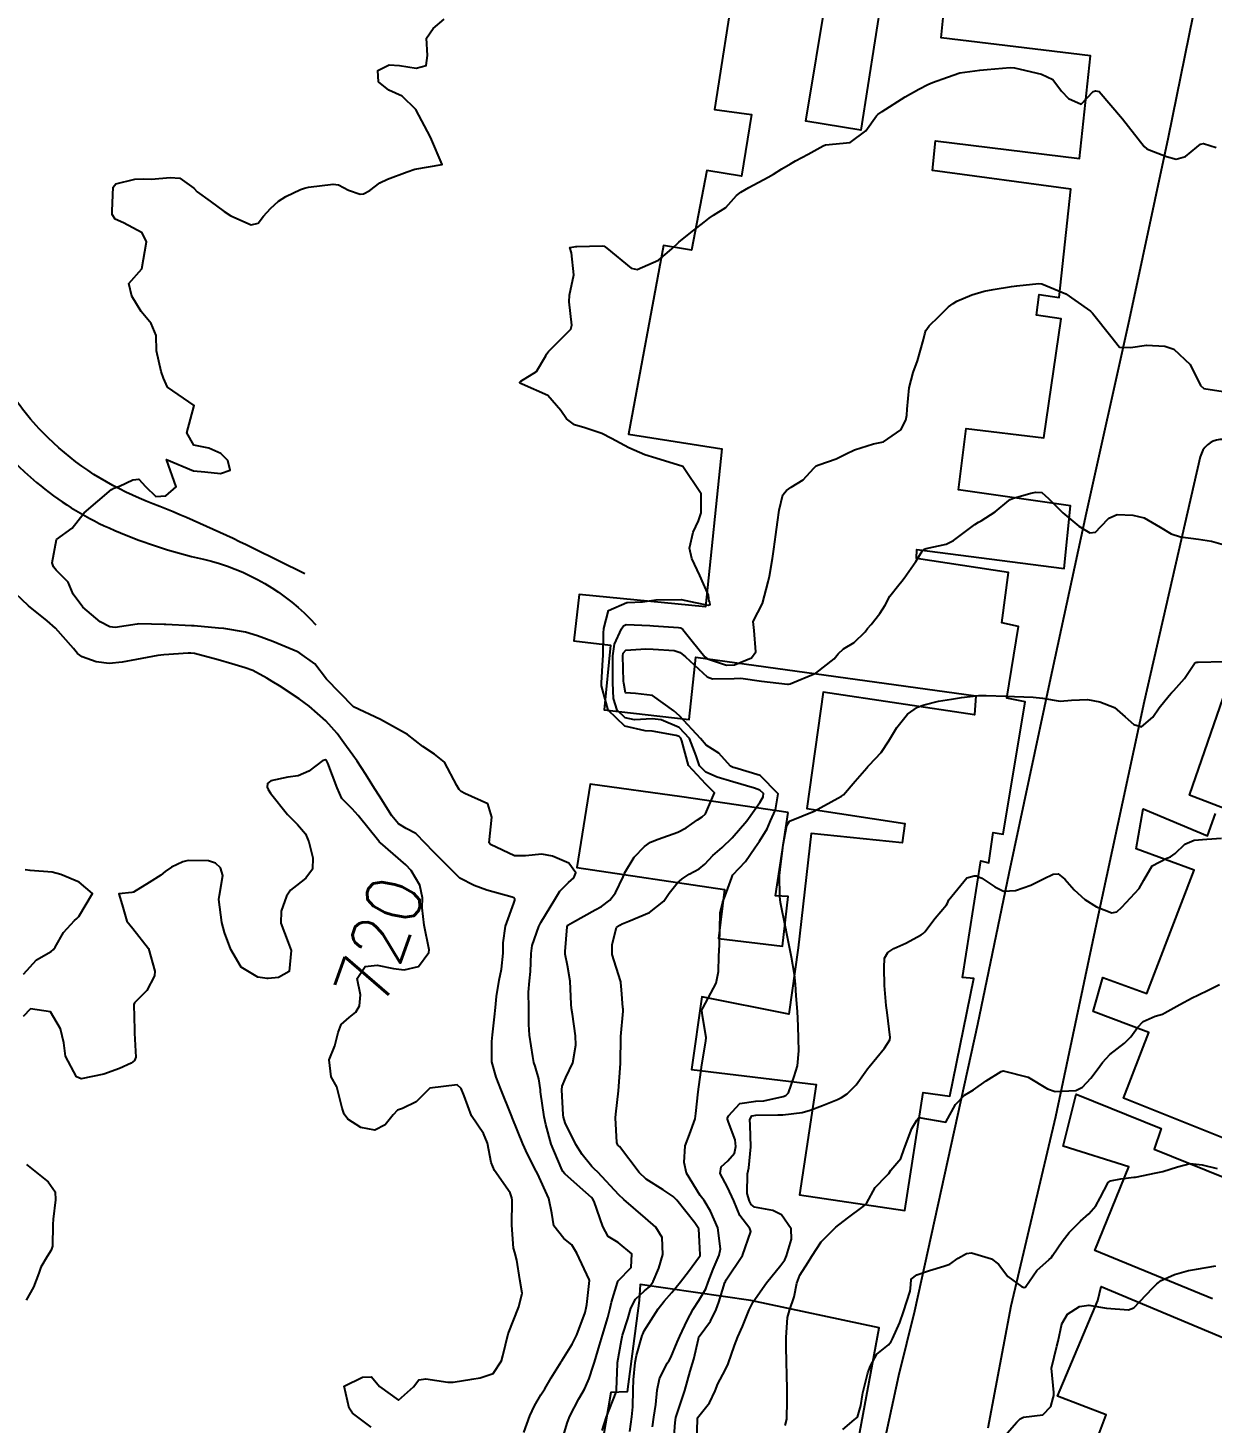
# Model space of a CAD drawing. Header units: metres. Extents: x 318500 to 325275, y 7408834 to 7428799.
# Drawn here: x 321633.3 to 321720.5, y 7415491 to 7415593.7 of the extents above; entities that cross this region are included whole.
import ezdxf
from ezdxf.enums import TextEntityAlignment as Align

# ---------------------------------------------------------------- set-up
doc = ezdxf.new("R2010")
doc.units = ezdxf.units.M
doc.header["$MEASUREMENT"] = 0
for name, color, linetype in [('Cotas', 45, 'Continuous'), ('Curvas de Nivel 1m', 11, 'Continuous'), ('Curvas de Nivel 5m', 15, 'Continuous'), ('Edificações', 30, 'Continuous'), ('Vias Primárias', 230, 'Continuous'), ('Vias Secundárias', 230, 'Continuous')]:
    doc.layers.add(name, color=color, linetype=linetype)
doc.styles.add('Style-STANDARD', font='STANDARD.shx')

msp = doc.modelspace()

# ---------------------------------------------------------------- linework, layer by layer
at = {"layer": 'Curvas de Nivel 1m', "flags": 128}
for points, elevation in [([(321672.57, 7415489.49), (321673.05, 7415491.03), (321673.22, 7415491.48), (321673.89, 7415492.75), (321674.3, 7415493.46), (321674.4, 7415493.69), (321674.63, 7415494.26), (321674.93, 7415495.17), (321675.02, 7415495.45), (321675.41, 7415496.71), (321675.63, 7415497.45), (321676.01, 7415498.75), (321676.18, 7415499.44), (321676.28, 7415499.87), (321676.73, 7415501.33), (321676.76, 7415501.4), (321676.78, 7415501.43), (321677.73, 7415502.43), (321677.78, 7415503.42), (321676.77, 7415504.26), (321676.04, 7415504.71), (321675.65, 7415505.45), (321675, 7415507.27), (321674.91, 7415507.46), (321674.81, 7415507.58), (321673.98, 7415508.32), (321672.84, 7415509.32), (321672.71, 7415509.49), (321672.57, 7415509.76), (321671.84, 7415511.5), (321671.44, 7415512.94), (321671.34, 7415513.51), (321671.07, 7415515.35), (321671.06, 7415515.51), (321670.93, 7415516.32), (321670.66, 7415517.23), (321670.57, 7415517.52), (321670.5, 7415517.96), (321670.26, 7415519.52), (321670.21, 7415520.3), (321670.19, 7415521.52), (321670.18, 7415522.69), (321670.26, 7415523.52), (321670.33, 7415524.22), (321670.36, 7415525.53), (321670.45, 7415526.13), (321670.93, 7415527.52), (321670.98, 7415527.62), (321671.08, 7415527.81), (321672.11, 7415529.5), (321672.49, 7415530.12), (321673.12, 7415530.77), (321673.5, 7415531.1), (321673.65, 7415531.48), (321673.14, 7415532.18), (321671.94, 7415532.71), (321671.15, 7415532.85), (321669.95, 7415532.73), (321669.15, 7415532.72), (321667.39, 7415533.57), (321667.28, 7415533.69), (321667.47, 7415535.57), (321667.19, 7415536.56), (321665.48, 7415537.32), (321665.21, 7415537.47), (321665.08, 7415537.6), (321664.91, 7415537.9), (321664, 7415539.61), (321663.25, 7415540.2), (321662.39, 7415540.77), (321661.26, 7415541.65), (321659.28, 7415542.75), (321657.29, 7415543.7), (321655.32, 7415545.73), (321654.45, 7415546.86), (321653.34, 7415547.65), (321653.12, 7415547.76), (321651.35, 7415548.5), (321650.23, 7415548.92), (321649.36, 7415549.18), (321647.75, 7415549.45), (321647.36, 7415549.49), (321645.57, 7415549.65), (321645.37, 7415549.66), (321643.5, 7415549.76), (321643.37, 7415549.76), (321641.5, 7415549.79), (321641.37, 7415549.78), (321639.76, 7415549.54), (321639.36, 7415549.58), (321638.66, 7415549.95), (321637.39, 7415551.02), (321636.68, 7415551.98), (321636.29, 7415552.87), (321635.42, 7415553.74), (321635.22, 7415554), (321635.13, 7415554.29), (321635.45, 7415556), (321636.6, 7415556.85), (321637.48, 7415557.97), (321639.5, 7415559.68), (321639.66, 7415559.78), (321640.07, 7415559.93), (321641.05, 7415560.39), (321641.51, 7415560.45), (321642, 7415559.91), (321642.76, 7415559.17), (321643.49, 7415559.21), (321644.25, 7415559.88), (321643.53, 7415561.89), (321645.52, 7415561.07), (321646.37, 7415561), (321647.52, 7415560.86), (321648.23, 7415561.12), (321648.05, 7415561.83), (321647.54, 7415562.34), (321646.66, 7415562.74), (321645.55, 7415562.94), (321645.03, 7415563.87), (321645.58, 7415565.86), (321643.6, 7415567.21), (321643.31, 7415567.89), (321643.15, 7415568.37), (321642.81, 7415569.9), (321642.77, 7415571.02), (321642.4, 7415571.91), (321641.67, 7415572.78), (321640.99, 7415573.93), (321640.77, 7415574.86), (321641.72, 7415575.92), (321642.07, 7415577.91), (321641.75, 7415578.58), (321640.38, 7415579.32), (321639.76, 7415579.58), (321639.53, 7415579.94), (321639.53, 7415580.19), (321639.62, 7415581.94), (321639.8, 7415582.18), (321641.2, 7415582.53), (321641.81, 7415582.56), (321642.43, 7415582.54), (321643.81, 7415582.66), (321644.53, 7415582.61), (321645.54, 7415581.86), (321645.8, 7415581.6), (321646.74, 7415580.9), (321647.77, 7415580.15), (321648.26, 7415579.83), (321649.76, 7415579.16), (321650.28, 7415579.29), (321650.67, 7415579.8), (321651.19, 7415580.38), (321651.79, 7415580.9), (321652.31, 7415581.26), (321653.4, 7415581.76), (321653.7, 7415581.86), (321653.8, 7415581.89), (321653.98, 7415581.94), (321655.8, 7415582.17), (321656.19, 7415582.11), (321656.92, 7415581.71), (321657.8, 7415581.43), (321658.04, 7415581.45), (321658.49, 7415581.69), (321659.23, 7415582.26), (321659.81, 7415582.54), (321661.24, 7415583.08), (321661.82, 7415583.27), (321663.82, 7415583.62), (321662.97, 7415585.63), (321661.88, 7415587.65), (321660.87, 7415588.64), (321659.89, 7415589.07), (321659.13, 7415589.69), (321659.08, 7415590.52), (321659.92, 7415590.94), (321660.68, 7415590.9), (321661.92, 7415590.71), (321662.65, 7415590.9), (321662.75, 7415591.64), (321662.67, 7415592.91), (321663.15, 7415593.63), (321663.97, 7415594.32)], 722), ([(321675.6, 7415490.43), (321675.92, 7415491.44), (321676.62, 7415493.25), (321676.66, 7415493.39), (321676.66, 7415493.43), (321676.72, 7415495.35), (321676.73, 7415495.43), (321677.02, 7415497.08), (321677.1, 7415497.43), (321677.48, 7415498.64), (321677.71, 7415499.42), (321678.04, 7415500.08), (321678.72, 7415500.7), (321679.11, 7415501.02), (321679.36, 7415501.4), (321679.76, 7415502.38), (321680.06, 7415503.39), (321680.02, 7415504.64), (321679.54, 7415505.4), (321678.79, 7415506.05), (321677.18, 7415507.43), (321676.82, 7415507.77), (321675.27, 7415509.45), (321675.04, 7415509.66), (321674.84, 7415509.85), (321674.12, 7415510.73), (321673.65, 7415511.48), (321672.88, 7415513.08), (321672.75, 7415513.49), (321672.72, 7415513.67), (321672.62, 7415515.49), (321672.65, 7415515.77), (321672.93, 7415516.4), (321673.44, 7415517.48), (321673.66, 7415518.78), (321673.63, 7415519.48), (321673.41, 7415521.07), (321673.34, 7415521.48), (321673.32, 7415521.8), (321673.25, 7415523.49), (321673.04, 7415524.66), (321672.87, 7415525.49), (321672.87, 7415525.68), (321673.01, 7415527.49), (321673.08, 7415527.61), (321673.41, 7415527.81), (321675.09, 7415528.74), (321675.55, 7415529), (321676.17, 7415529.45), (321676.57, 7415529.99), (321677.13, 7415531.18), (321677.21, 7415531.36), (321677.25, 7415531.44), (321677.96, 7415532.62), (321678.71, 7415533.42), (321679.16, 7415533.72), (321679.71, 7415533.95), (321681.17, 7415534.47), (321681.77, 7415534.78), (321682.62, 7415535.37), (321682.95, 7415535.6), (321683.19, 7415535.82), (321683.87, 7415537.35), (321683.22, 7415538), (321681.95, 7415539.37), (321681.45, 7415541.19), (321681.38, 7415541.38), (321681.26, 7415541.5), (321681.05, 7415541.59), (321679.27, 7415541.91), (321678.75, 7415541.93), (321677.27, 7415542.27), (321676.04, 7415543.45), (321675.54, 7415545.23), (321675.55, 7415545.46), (321675.65, 7415547.14), (321675.66, 7415547.46), (321675.7, 7415549.12), (321675.72, 7415549.46), (321676.07, 7415550.77), (321677.4, 7415551.37), (321677.47, 7415551.37), (321678.57, 7415551.42), (321679.4, 7415551.54), (321679.56, 7415551.57), (321681.4, 7415551.58), (321682.45, 7415551.37), (321683.4, 7415551.18), (321683.54, 7415551.22), (321683.51, 7415551.36), (321683.48, 7415551.44), (321683.41, 7415551.91), (321682.78, 7415553.37), (321682.19, 7415554.62), (321682.02, 7415555.37), (321682.3, 7415556.54), (321682.68, 7415557.37), (321682.88, 7415557.97), (321682.89, 7415559.37), (321681.53, 7415561.38), (321679.54, 7415561.99), (321678.74, 7415562.23), (321677.55, 7415562.75), (321676.29, 7415563.45), (321675.56, 7415563.81), (321674.31, 7415564.22), (321673.57, 7415564.45), (321672.97, 7415564.89), (321672.56, 7415565.51), (321671.6, 7415566.6), (321669.7, 7415567.44), (321669.61, 7415567.48), (321669.54, 7415567.54), (321669.55, 7415567.6), (321669.61, 7415567.65), (321670.77, 7415568.38), (321671.44, 7415569.52), (321671.5, 7415569.66), (321671.64, 7415569.85), (321673.3, 7415571.5), (321673.37, 7415571.79), (321673.18, 7415573.5), (321673.2, 7415574), (321673.51, 7415575.49), (321673.35, 7415577.11), (321673.21, 7415577.5), (321673.66, 7415577.57), (321673.74, 7415577.58), (321675.59, 7415577.62), (321675.74, 7415577.59), (321675.93, 7415577.46), (321677.73, 7415575.97), (321678.17, 7415575.88), (321679.73, 7415576.57), (321680.73, 7415577.4), (321681.24, 7415577.89), (321681.75, 7415578.31), (321682.35, 7415578.78), (321683.09, 7415579.37), (321683.46, 7415579.67), (321683.78, 7415579.87), (321684.69, 7415580.44), (321685.49, 7415581.33), (321685.8, 7415581.58), (321686.4, 7415581.91), (321687.81, 7415582.69), (321688.2, 7415582.91), (321688.82, 7415583.29), (321689.45, 7415583.66), (321689.83, 7415583.87), (321690.75, 7415584.36), (321691.85, 7415584.99), (321692.04, 7415585.05), (321693.85, 7415585.22), (321695, 7415586.08), (321695.79, 7415587.2), (321695.83, 7415587.25), (321695.88, 7415587.29), (321696.2, 7415587.51), (321697.89, 7415588.59), (321698.9, 7415589.16), (321699.56, 7415589.49), (321699.91, 7415589.64), (321701, 7415590.04), (321701.92, 7415590.35), (321703.38, 7415590.56), (321703.93, 7415590.6), (321705.61, 7415590.75), (321705.93, 7415590.73), (321706.35, 7415590.63), (321707.92, 7415590.25), (321708.76, 7415589.87), (321709.4, 7415589.02), (321709.9, 7415588.47), (321710.84, 7415588.06), (321711.72, 7415588.98), (321711.91, 7415589.04), (321712.17, 7415588.98), (321713.88, 7415586.96), (321715.48, 7415584.94), (321715.68, 7415584.77), (321715.85, 7415584.68), (321717.12, 7415584.19), (321717.84, 7415584), (321718.53, 7415584.2), (321719.35, 7415584.88), (321719.62, 7415585.11), (321719.85, 7415585.16), (321720.78, 7415584.87)], 723), ([(321677.64, 7415490.36), (321677.79, 7415491.42), (321677.86, 7415492.17), (321677.88, 7415493.42), (321677.9, 7415494.15), (321678.03, 7415495.42), (321678.13, 7415495.94), (321678.55, 7415497.41), (321678.58, 7415497.51), (321678.68, 7415497.77), (321679.71, 7415499.39), (321680.16, 7415499.94), (321680.72, 7415500.59), (321681.35, 7415501.37), (321681.96, 7415502.14), (321682.76, 7415503.22), (321682.8, 7415503.31), (321682.81, 7415503.35), (321682.77, 7415504.34), (321682.7, 7415505.27), (321682.67, 7415505.35), (321682.42, 7415505.72), (321681.09, 7415507.38), (321680.81, 7415507.64), (321680.08, 7415508.13), (321678.83, 7415508.92), (321678.31, 7415509.42), (321676.86, 7415511.32), (321676.8, 7415511.38), (321676.75, 7415511.43), (321676.68, 7415511.62), (321676.57, 7415513.43), (321676.61, 7415513.72), (321676.81, 7415515.43), (321676.94, 7415517.43), (321676.97, 7415519.43), (321677.13, 7415521.3), (321677.13, 7415521.43), (321677.12, 7415521.55), (321677.01, 7415522.85), (321676.98, 7415523.4), (321676.97, 7415523.44), (321676.94, 7415523.52), (321676.34, 7415525.45), (321676.32, 7415526.19), (321676.66, 7415527.44), (321676.89, 7415527.63), (321677.08, 7415527.72), (321677.56, 7415527.91), (321679.09, 7415528.55), (321680.13, 7415529.39), (321680.53, 7415529.97), (321681.12, 7415530.7), (321681.48, 7415531.02), (321682.01, 7415531.37), (321682.73, 7415531.77), (321683.14, 7415532.1), (321683.75, 7415532.75), (321684.42, 7415533.34), (321685.17, 7415534.04), (321686.23, 7415535.31), (321687.2, 7415536.66), (321687.44, 7415537.06), (321687.47, 7415537.3), (321687.21, 7415537.56), (321686.81, 7415537.71), (321685.22, 7415538.16), (321684.06, 7415538.52), (321683.23, 7415538.89), (321682.77, 7415539.36), (321682.52, 7415540.09), (321682.02, 7415541.37), (321681.27, 7415542.16), (321679.94, 7415542.74), (321679.28, 7415542.82), (321677.97, 7415542.74), (321677.28, 7415542.88), (321676.7, 7415543.45), (321676.44, 7415544.31), (321676.39, 7415545.45), (321676.39, 7415546.38), (321676.38, 7415547.45), (321676.5, 7415548.3), (321677.02, 7415549.44), (321677.16, 7415549.65), (321677.37, 7415549.74), (321679.11, 7415549.67), (321679.37, 7415549.66), (321681.22, 7415549.54), (321681.37, 7415549.5), (321681.54, 7415549.38), (321682.21, 7415548.52), (321683.15, 7415547.36), (321683.34, 7415547.22), (321684.75, 7415546.76), (321685.33, 7415546.79), (321686.58, 7415547.31), (321686.91, 7415547.74), (321686.79, 7415549.31), (321686.71, 7415549.98), (321687.4, 7415551.3), (321687.82, 7415552.9), (321687.9, 7415553.3), (321688.13, 7415554.61), (321688.23, 7415555.29), (321688.38, 7415556.37), (321688.51, 7415557.29), (321688.62, 7415558.16), (321688.89, 7415559.29), (321689.16, 7415559.62), (321689.51, 7415559.85), (321690.39, 7415560.39), (321691.17, 7415561.26), (321691.35, 7415561.43), (321691.53, 7415561.51), (321692.82, 7415561.95), (321693.55, 7415562.32), (321694.16, 7415562.61), (321695.56, 7415563.05), (321695.68, 7415563.07), (321696.3, 7415563.19), (321697.57, 7415564.09), (321697.95, 7415564.8), (321698.02, 7415565.16), (321698.03, 7415565.6), (321698.19, 7415567.16), (321698.49, 7415568.3), (321698.79, 7415569.15), (321699.24, 7415570.73), (321699.33, 7415571.14), (321699.41, 7415571.39), (321699.67, 7415571.73), (321700.38, 7415572.43), (321701.09, 7415573.13), (321701.42, 7415573.39), (321701.7, 7415573.55), (321702.79, 7415574.02), (321703.71, 7415574.29), (321704.37, 7415574.42), (321705.71, 7415574.62), (321706.1, 7415574.67), (321707.72, 7415574.84), (321707.94, 7415574.82), (321709.71, 7415574.08), (321711.29, 7415572.99), (321711.52, 7415572.81), (321711.69, 7415572.66), (321713.03, 7415570.97), (321713.66, 7415570.17), (321714.47, 7415570.14), (321715.66, 7415570.3), (321716.99, 7415570.24), (321717.66, 7415570.01), (321718.86, 7415568.89), (321719.62, 7415567.35), (321719.86, 7415567.13), (321721.61, 7415566.85)], 724), ([(321669.83, 7415490.27), (321670.28, 7415491.51), (321670.61, 7415492.25), (321671.08, 7415493.04), (321671.38, 7415493.5), (321671.84, 7415494.29), (321672.57, 7415495.49), (321672.61, 7415495.53), (321672.65, 7415495.6), (321673.38, 7415496.77), (321673.73, 7415497.47), (321674.35, 7415499.12), (321674.43, 7415499.46), (321674.46, 7415499.71), (321674.66, 7415501.46), (321674.65, 7415501.55), (321673.73, 7415503.48), (321673.37, 7415504.09), (321672.77, 7415504.56), (321672.03, 7415505.5), (321671.89, 7415506.41), (321671.68, 7415507.5), (321670.84, 7415509.34), (321670.74, 7415509.51), (321670.1, 7415510.77), (321669.76, 7415511.53), (321668.97, 7415513.46), (321668.94, 7415513.54), (321668.89, 7415513.65), (321668.13, 7415515.55), (321667.79, 7415516.42), (321667.48, 7415517.56), (321667.47, 7415519.05), (321667.53, 7415519.56), (321667.67, 7415520.88), (321667.74, 7415521.56), (321667.83, 7415522.38), (321668.01, 7415523.56), (321668.19, 7415524.39), (321668.32, 7415525.55), (321668.3, 7415526.31), (321668.48, 7415527.55), (321669.1, 7415529.25), (321669.18, 7415529.46), (321669.18, 7415529.54), (321669.1, 7415529.62), (321668.98, 7415529.67), (321667.11, 7415530.19), (321666.17, 7415530.53), (321665.12, 7415531.08), (321664.58, 7415531.61), (321663.15, 7415533.05), (321662.6, 7415533.63), (321661.88, 7415534.36), (321661.17, 7415534.74), (321660.61, 7415535.09), (321660.11, 7415535.67), (321659.2, 7415537.11), (321658.85, 7415537.68), (321658.21, 7415538.71), (321657.56, 7415539.7), (321657.24, 7415540.13), (321656.59, 7415541.04), (321656.1, 7415541.72), (321655.27, 7415542.66), (321654.03, 7415543.75), (321653.3, 7415544.29), (321651.86, 7415545.23), (321651.32, 7415545.55), (321650.91, 7415545.79), (321649.88, 7415546.36), (321649.33, 7415546.56), (321648.35, 7415546.85), (321647.33, 7415547.16), (321645.59, 7415547.61), (321645.34, 7415547.64), (321645.12, 7415547.65), (321643.34, 7415547.53), (321642.91, 7415547.47), (321641.33, 7415547.17), (321640.27, 7415546.99), (321639.33, 7415546.89), (321638.37, 7415547), (321637.33, 7415547.38), (321636.99, 7415547.62), (321636.7, 7415547.98), (321635.36, 7415549.49), (321634.76, 7415550.01), (321633.39, 7415551.13), (321632.43, 7415552.03)], 721), ([(321680.84, 7415489.38), (321680.96, 7415491.01), (321681.02, 7415491.37), (321681.22, 7415491.98), (321681.68, 7415493.36), (321682.06, 7415494.78), (321682.24, 7415495.36), (321682.33, 7415495.68), (321682.68, 7415497.16), (321682.72, 7415497.31), (321682.74, 7415497.35), (321683.58, 7415498.46), (321683.99, 7415499.34), (321684.18, 7415499.88), (321684.63, 7415501.33), (321684.66, 7415501.4), (321684.73, 7415501.52), (321685.92, 7415503.31), (321686.54, 7415505.06), (321686.46, 7415505.3), (321685.73, 7415506.25), (321685.28, 7415507.32), (321684.83, 7415508.34), (321684.29, 7415509.34), (321684.35, 7415509.83), (321684.85, 7415510.27), (321685.34, 7415510.85), (321685.44, 7415511.32), (321685.38, 7415511.82), (321684.89, 7415513.13), (321684.81, 7415513.33), (321684.81, 7415513.41), (321684.89, 7415513.59), (321685.73, 7415514.49), (321686.91, 7415514.67), (321687.5, 7415514.7), (321688.92, 7415515.02), (321689.11, 7415515.08), (321689.32, 7415515.27), (321689.72, 7415516.48), (321689.96, 7415517.26), (321690.06, 7415518.36), (321690.04, 7415519.26), (321690.03, 7415520.22), (321689.97, 7415521.27), (321689.88, 7415522.41), (321689.82, 7415523.27), (321689.74, 7415523.98), (321689.52, 7415525.27), (321689.14, 7415527.22), (321689.13, 7415527.28), (321689.08, 7415527.48), (321688.71, 7415529.28), (321688.66, 7415529.74), (321688.64, 7415531.28), (321688.69, 7415531.73), (321688.88, 7415533.28), (321688.92, 7415533.53), (321689.18, 7415534.96), (321689.38, 7415535.28), (321691.2, 7415536.01), (321692.95, 7415536.97), (321693.21, 7415537.12), (321693.35, 7415537.22), (321694.21, 7415538.22), (321695.07, 7415539.2), (321695.15, 7415539.29), (321695.24, 7415539.39), (321696.12, 7415540.32), (321696.68, 7415541.18), (321697.28, 7415542.18), (321698.06, 7415543.16), (321698.79, 7415543.66), (321699.3, 7415543.83), (321700.34, 7415544.1), (321701.31, 7415544.25), (321702.05, 7415544.37), (321703.31, 7415544.53), (321703.86, 7415544.53), (321705.31, 7415544.48), (321705.93, 7415544.44), (321707.31, 7415544.4), (321708.01, 7415544.33), (321709.31, 7415544.12), (321710.13, 7415544.18), (321711.31, 7415544.23), (321712.21, 7415544.07), (321713.3, 7415543.64), (321714.09, 7415542.95), (321714.73, 7415542.38), (321715.28, 7415542.23), (321716.12, 7415542.92), (321716.59, 7415543.62), (321717.31, 7415544.52), (321717.5, 7415544.72), (321717.66, 7415544.9), (321718.44, 7415545.78), (321719.18, 7415546.88), (321719.27, 7415546.96), (321719.35, 7415546.97), (321719.45, 7415546.97), (321721.35, 7415547.04)], 726), ([(321682.57, 7415489.35), (321682.6, 7415491.35), (321683.49, 7415492.47), (321683.9, 7415493.34), (321684.11, 7415493.86), (321684.65, 7415494.87), (321684.88, 7415495.33), (321685.33, 7415496.67), (321685.57, 7415497.32), (321685.92, 7415498.08), (321686.42, 7415499.3), (321686.72, 7415499.89), (321687.7, 7415501.29), (321688.75, 7415502.59), (321689.03, 7415502.99), (321689.15, 7415503.27), (321689.53, 7415504.51), (321689.51, 7415505.26), (321688.8, 7415506.29), (321688.15, 7415506.62), (321686.81, 7415506.86), (321686.55, 7415507.05), (321686.43, 7415507.31), (321686.27, 7415507.86), (321686.3, 7415509.31), (321686.39, 7415509.77), (321686.53, 7415511.31), (321686.49, 7415512.91), (321686.47, 7415513.31), (321686.62, 7415513.58), (321686.9, 7415513.64), (321688.52, 7415513.65), (321688.9, 7415513.67), (321690.31, 7415513.84), (321690.9, 7415514), (321691.81, 7415514.34), (321692.91, 7415514.79), (321693.2, 7415514.93), (321693.63, 7415515.21), (321694.28, 7415515.86), (321694.94, 7415516.81), (321695.11, 7415517.04), (321695.25, 7415517.2), (321696.36, 7415518.57), (321696.76, 7415519.17), (321696.8, 7415519.35), (321696.56, 7415521.18), (321696.49, 7415521.7), (321696.37, 7415523.18), (321696.35, 7415524.48), (321696.38, 7415525.18), (321696.61, 7415525.62), (321697.06, 7415525.9), (321697.93, 7415526.29), (321699.08, 7415526.92), (321699.21, 7415527.01), (321699.34, 7415527.14), (321700.09, 7415528.13), (321700.94, 7415529.12), (321701, 7415529.23), (321701.11, 7415529.49), (321702.44, 7415531.1), (321702.96, 7415531.26), (321703.13, 7415531.25), (321703.53, 7415531.08), (321704.48, 7415530.43), (321705.12, 7415530.12), (321706, 7415530.17), (321707.13, 7415530.57), (321708.08, 7415531.03), (321708.78, 7415531.37), (321709.14, 7415531.39), (321709.65, 7415531), (321710.34, 7415530.21), (321711.12, 7415529.51), (321711.98, 7415528.97), (321713.1, 7415528.54), (321713.46, 7415528.6), (321713.84, 7415528.95), (321715.12, 7415530.31), (321715.46, 7415530.93), (321716.08, 7415531.98), (321717.15, 7415532.55), (321717.41, 7415532.65), (321717.75, 7415532.89), (321718.47, 7415533.59), (321719.17, 7415533.88), (321720.09, 7415533.95), (321721.18, 7415534.02)], 727), ([(321689.07, 7415490.79), (321689.18, 7415491.26), (321689.22, 7415492.66), (321689.21, 7415493.26), (321689.18, 7415494.73), (321689.16, 7415495.26), (321689.13, 7415496.81), (321689.14, 7415497.27), (321689.23, 7415498.74), (321689.37, 7415499.26), (321689.72, 7415500.26), (321689.92, 7415501.26), (321690.14, 7415501.86), (321690.75, 7415502.81), (321691.03, 7415503.25), (321691.71, 7415504.3), (321692.61, 7415505.22), (321692.79, 7415505.38), (321693.66, 7415506.06), (321694.81, 7415506.92), (321694.96, 7415507.04), (321695.07, 7415507.19), (321695.68, 7415508.32), (321696.52, 7415509.17), (321696.68, 7415509.34), (321696.85, 7415509.58), (321697.57, 7415510.45), (321697.82, 7415511.16), (321698.39, 7415512.65), (321698.69, 7415513.14), (321698.76, 7415513.27), (321698.89, 7415513.47), (321700.89, 7415513.12), (321701.6, 7415514.42), (321702.26, 7415515.1), (321702.67, 7415515.35), (321702.93, 7415515.5), (321703.85, 7415516.17), (321704.95, 7415516.86), (321705.11, 7415516.9), (321706.94, 7415516.43), (321708.36, 7415515.58), (321708.93, 7415515.37), (321710.46, 7415515.45), (321710.93, 7415515.69), (321711.56, 7415516.35), (321712.03, 7415516.97), (321712.42, 7415517.5), (321712.96, 7415518.1), (321714.04, 7415518.94), (321714.51, 7415519.4), (321714.99, 7415520.08), (321715.4, 7415520.52), (321716.3, 7415520.91), (321716.83, 7415521.08), (321717, 7415521.16), (321718.11, 7415521.79), (321719.02, 7415522.26), (321719.44, 7415522.46), (321720.25, 7415522.86), (321721.03, 7415523.25)], 728), ([(321693.31, 7415490.49), (321694.15, 7415491.2), (321694.38, 7415491.41), (321694.62, 7415492.26), (321694.75, 7415493.06), (321694.77, 7415493.19), (321695.15, 7415494.68), (321695.34, 7415495.18), (321695.8, 7415496.04), (321696.67, 7415496.74), (321696.87, 7415496.98), (321696.96, 7415497.17), (321697.49, 7415498.37), (321697.76, 7415499.15), (321698.27, 7415500.69), (321698.32, 7415501.15), (321698.33, 7415501.56), (321698.74, 7415501.89), (321699.68, 7415502.2), (321700.75, 7415502.51), (321701.19, 7415502.67), (321701.8, 7415503.1), (321702.41, 7415503.45), (321702.77, 7415503.49), (321704.25, 7415503.07), (321704.75, 7415502.67), (321705.45, 7415501.76), (321706.45, 7415501.03), (321706.65, 7415500.96), (321706.73, 7415500.97), (321706.76, 7415501), (321706.78, 7415501.03), (321707.58, 7415502.19), (321708.5, 7415503.01), (321708.64, 7415503.14), (321708.76, 7415503.32), (321709.45, 7415504.33), (321709.97, 7415504.99), (321710.8, 7415505.84), (321711.4, 7415506.38), (321711.93, 7415506.97), (321712.24, 7415507.54), (321712.84, 7415508.69), (321713, 7415508.8), (321713.76, 7415508.95), (321714.72, 7415509.06), (321714.84, 7415509.08), (321716.37, 7415509.38), (321716.85, 7415509.48), (321717.93, 7415509.82), (321718.86, 7415510.07), (321719.74, 7415509.98), (321720.85, 7415509.7)], 729)]:
    msp.add_lwpolyline(points, dxfattribs=dict(at, elevation=elevation))
at = {"layer": 'Curvas de Nivel 5m', "flags": 128}
for points, elevation in [([(321679.29, 7415490.7), (321679.4, 7415491.4), (321679.55, 7415492.34), (321679.64, 7415493.39), (321679.81, 7415494.22), (321680.39, 7415495.38), (321680.5, 7415495.54), (321680.66, 7415495.81), (321681.12, 7415496.93), (321681.3, 7415497.37), (321681.86, 7415498.53), (321682.29, 7415499.36), (321682.72, 7415500), (321683.22, 7415500.85), (321683.4, 7415501.34), (321683.77, 7415502.31), (321684.21, 7415503.34), (321684.31, 7415503.79), (321684.12, 7415505.34), (321683.57, 7415506.57), (321683.09, 7415507.35), (321682.82, 7415507.73), (321681.81, 7415509.37), (321681.63, 7415510.15), (321681.71, 7415511.37), (321682.03, 7415512.2), (321682.43, 7415513.36), (321682.49, 7415513.77), (321682.65, 7415515.35), (321682.94, 7415517.35), (321683.23, 7415519.09), (321683.24, 7415519.36), (321682.99, 7415520.95), (321682.94, 7415521.36), (321682.95, 7415521.41), (321683, 7415521.51), (321683.99, 7415523.35), (321684.16, 7415524.21), (321684.18, 7415525.34), (321684.24, 7415526.17), (321684.26, 7415527.34), (321684.27, 7415528.52), (321684.48, 7415529.34), (321684.65, 7415529.79), (321685.13, 7415531.13), (321685.18, 7415531.28), (321685.22, 7415531.33), (321686.15, 7415532.31), (321686.82, 7415533.31), (321687.17, 7415533.81), (321687.75, 7415534.71), (321687.98, 7415535.29), (321688.36, 7415536.12), (321688.55, 7415537.29), (321687.23, 7415538.64), (321685.36, 7415539.21), (321685.24, 7415539.23), (321685.03, 7415539.33), (321684.18, 7415540.28), (321683.26, 7415540.87), (321682.83, 7415541.36), (321681.28, 7415543.02), (321680.87, 7415543.39), (321679.31, 7415544.53), (321678.06, 7415544.68), (321677.31, 7415544.71), (321677.18, 7415545.44), (321677.17, 7415545.59), (321677.11, 7415547.44), (321677.14, 7415547.65), (321677.35, 7415547.87), (321678.81, 7415547.96), (321679.35, 7415547.93), (321680.89, 7415547.84), (321681.34, 7415547.7), (321681.74, 7415547.38), (321683.33, 7415545.9), (321683.72, 7415545.75), (321685.32, 7415545.78), (321685.8, 7415545.8), (321687.32, 7415545.59), (321689.24, 7415545.36), (321689.32, 7415545.36), (321689.43, 7415545.39), (321691.33, 7415546.18), (321692.67, 7415547.23), (321692.97, 7415547.6), (321693.35, 7415547.96), (321694.15, 7415548.42), (321694.95, 7415549.2), (321695.13, 7415549.45), (321695.38, 7415549.76), (321696.02, 7415550.56), (321696.41, 7415551.18), (321696.76, 7415551.83), (321697.42, 7415552.67), (321697.65, 7415552.94), (321697.82, 7415553.16), (321698.67, 7415554.38), (321699.14, 7415555.14), (321699.3, 7415555.29), (321699.45, 7415555.34), (321700.92, 7415555.66), (321701.46, 7415555.93), (321702.14, 7415556.44), (321703.01, 7415557.1), (321703.29, 7415557.28), (321703.48, 7415557.39), (321704.52, 7415558.05), (321705.51, 7415558.87), (321705.61, 7415558.96), (321705.86, 7415559.06), (321707.15, 7415559.41), (321707.51, 7415559.49), (321707.95, 7415559.47), (321708.44, 7415559.03), (321709.49, 7415557.98), (321710.68, 7415556.99), (321711.47, 7415556.49), (321711.9, 7415556.55), (321712.29, 7415556.97), (321712.87, 7415557.59), (321713.49, 7415557.84), (321714.65, 7415557.79), (321715.49, 7415557.6), (321716.65, 7415556.91), (321717.47, 7415556.43), (321718.15, 7415556.21), (321719.47, 7415556.03), (321720.44, 7415555.89), (321721.46, 7415555.6)], 725), ([(321658.59, 7415490.67), (321657.23, 7415491.69), (321656.97, 7415492.06), (321656.62, 7415493.7), (321657.96, 7415494.35), (321658.63, 7415494.38), (321659.22, 7415493.66), (321660.61, 7415492.65), (321661.72, 7415493.63), (321662.11, 7415494.15), (321662.63, 7415494.23), (321664.23, 7415493.99), (321664.63, 7415493.99), (321666, 7415494.21), (321666.63, 7415494.29), (321667.57, 7415494.62), (321668.18, 7415495.55), (321668.28, 7415495.92), (321668.68, 7415497.54), (321669.46, 7415499.53), (321669.7, 7415500.54), (321669.54, 7415501.53), (321669.31, 7415502.97), (321669.17, 7415503.53), (321669.08, 7415503.85), (321668.95, 7415505.54), (321668.97, 7415507.38), (321668.96, 7415507.54), (321668.82, 7415507.92), (321667.67, 7415509.56), (321667.43, 7415510.14), (321667.17, 7415511.57), (321666.87, 7415512.29), (321665.97, 7415513.58), (321665.44, 7415515.06), (321665.23, 7415515.59), (321664.92, 7415515.86), (321662.92, 7415515.62), (321661.92, 7415514.62), (321660.9, 7415514.13), (321660.54, 7415514.01), (321660.21, 7415513.66), (321659.62, 7415512.92), (321658.87, 7415512.52), (321657.84, 7415512.72), (321656.88, 7415513.33), (321656.6, 7415513.7), (321656.47, 7415514.14), (321656.07, 7415515.71), (321655.66, 7415516.45), (321655.51, 7415517.72), (321655.93, 7415518.75), (321656.18, 7415519.71), (321656.38, 7415520.31), (321656.99, 7415520.83), (321657.47, 7415521.21), (321657.75, 7415521.69), (321657.82, 7415522.5), (321657.58, 7415523.69), (321658.15, 7415524.57), (321659.04, 7415524.68), (321660.25, 7415524.44), (321661.03, 7415524.33), (321662.08, 7415524.59), (321662.84, 7415525.62), (321662.87, 7415525.81), (321662.49, 7415527.63), (321662.35, 7415528.89), (321662.37, 7415529.63), (321662.18, 7415530.57), (321661.53, 7415531.64), (321661.14, 7415532.05), (321659.29, 7415533.68), (321659.22, 7415533.74), (321659.16, 7415533.8), (321657.63, 7415535.7), (321657.19, 7415536.19), (321656.44, 7415536.95), (321656.09, 7415537.72), (321655.41, 7415539.55), (321655.31, 7415539.73), (321655.28, 7415539.77), (321655.24, 7415539.8), (321655.03, 7415539.73), (321654.02, 7415538.95), (321653.22, 7415538.62), (321652.47, 7415538.52), (321651.22, 7415538.25), (321650.96, 7415538.04), (321650.95, 7415537.78), (321651.02, 7415537.6), (321651.2, 7415537.34), (321652.44, 7415535.77), (321653.17, 7415535.03), (321653.76, 7415534.34), (321654, 7415533.75), (321654.31, 7415532.58), (321654.28, 7415531.74), (321653.8, 7415531.07), (321653.11, 7415530.55), (321652.67, 7415530.19), (321652.38, 7415529.76), (321651.97, 7415528.65), (321651.94, 7415527.77), (321652.48, 7415526.34), (321652.7, 7415525.76), (321652.57, 7415524.21), (321651.79, 7415523.77), (321651.02, 7415523.7), (321650.94, 7415523.7), (321650.26, 7415523.79), (321649.03, 7415524.52), (321648.28, 7415525.82), (321647.8, 7415527.09), (321647.62, 7415527.82), (321647.4, 7415529.52), (321647.43, 7415529.83), (321647.68, 7415531.27), (321647.52, 7415531.83), (321647.14, 7415532.19), (321646.62, 7415532.36), (321645.14, 7415532.38), (321644.73, 7415532.27), (321643.9, 7415531.88), (321643.45, 7415531.57), (321643.12, 7415531.31), (321642.26, 7415530.75), (321641.1, 7415530.06), (321640.98, 7415530.03), (321640.02, 7415529.93), (321640.28, 7415529.11), (321640.61, 7415527.92), (321641.07, 7415527.37), (321642.21, 7415525.9), (321642.69, 7415524.23), (321642.66, 7415523.89), (321642.09, 7415522.82), (321641.19, 7415521.91), (321641.13, 7415521.78), (321641.18, 7415519.91), (321641.19, 7415519.68), (321641.27, 7415517.91), (321641.18, 7415517.66), (321640.94, 7415517.47), (321640.07, 7415517.07), (321638.93, 7415516.65), (321637.27, 7415516.31), (321636.92, 7415516.46), (321636.1, 7415517.98), (321635.98, 7415518.96), (321635.74, 7415519.98), (321634.99, 7415521.25), (321633.54, 7415521.46), (321632.98, 7415520.89)], 720), ([(321633.02, 7415524.02), (321633.96, 7415525.08), (321635.05, 7415525.69), (321635.21, 7415525.82), (321635.35, 7415525.99), (321635.96, 7415527.09), (321636.77, 7415527.97), (321636.94, 7415528.12), (321637.08, 7415528.25), (321638.1, 7415529.95), (321637.11, 7415530.79), (321635.77, 7415531.34), (321635.12, 7415531.51), (321633.5, 7415531.64), (321633.13, 7415531.7)], 720), ([(321633.24, 7415510.01), (321634.82, 7415508.74), (321635.34, 7415507.98), (321635.38, 7415507.4), (321635.2, 7415505.99), (321635.17, 7415505.59), (321635.14, 7415503.99), (321635.06, 7415503.69), (321634.75, 7415503.22), (321634.29, 7415502.45), (321634.15, 7415502), (321633.74, 7415500.98), (321633.2, 7415500.01)], 720), ([(321705.41, 7415490.22), (321706.11, 7415491.04), (321706.36, 7415491.28), (321706.61, 7415491.4), (321708.03, 7415491.59), (321708.62, 7415492.2), (321708.79, 7415492.84), (321708.83, 7415493.01), (321708.84, 7415493.21), (321708.65, 7415495.01), (321709.06, 7415496.62), (321709.15, 7415497), (321709.43, 7415498.27), (321709.83, 7415498.99), (321710.72, 7415499.55), (321711.4, 7415499.65), (321712.71, 7415499.42), (321714.33, 7415499.31), (321714.72, 7415499.46), (321716.1, 7415500.91), (321716.42, 7415501.22), (321716.74, 7415501.47), (321717.72, 7415501.91), (321718.75, 7415502.2), (321719.32, 7415502.3), (321720.76, 7415502.54)], 730)]:
    msp.add_lwpolyline(points, dxfattribs=dict(at, elevation=elevation))
at = {"layer": 'Edificações'}
for points in [[(321685.35, 7415597.24), (321683.86, 7415587.65), (321686.59, 7415587.3), (321685.84, 7415582.74), (321683.3, 7415583.16), (321682.16, 7415577.31), (321680.12, 7415577.65), (321677.54, 7415563.75), (321684.4, 7415562.69), (321683.21, 7415551.04), (321673.91, 7415551.96), (321673.52, 7415548.54), (321676.2, 7415548.24), (321675.75, 7415543.48), (321682.01, 7415542.77), (321682.49, 7415547.35), (321703.1, 7415544.51), (321702.99, 7415543.09), (321691.87, 7415544.77), (321690.66, 7415536.21), (321697.88, 7415535.1), (321697.67, 7415533.68), (321690.98, 7415534.36), (321690.02, 7415525.94), (321689.33, 7415521.06), (321682.92, 7415522.35), (321682.18, 7415517), (321691.34, 7415515.89), (321690.12, 7415507.77), (321697.86, 7415506.63), (321699.21, 7415515.3), (321701.17, 7415515.04), (321702.94, 7415523.7), (321702.12, 7415523.76), (321703.46, 7415532.35), (321704.05, 7415532.21), (321704.37, 7415534.44), (321705.11, 7415534.33), (321706.73, 7415544.07), (321705.37, 7415544.33), (321706.24, 7415549.61), (321705.01, 7415549.87), (321705.5, 7415553.59), (321698.72, 7415554.62), (321698.76, 7415555.26), (321709.6, 7415553.87), (321710.06, 7415558.49), (321701.82, 7415559.66), (321702.37, 7415564.18), (321708.1, 7415563.48), (321709.38, 7415572.24), (321707.56, 7415572.53), (321707.75, 7415574.05), (321709.22, 7415573.81), (321710.08, 7415581.79), (321699.91, 7415583.18), (321700.13, 7415585.35), (321710.72, 7415584.04), (321711.54, 7415591.62), (321700.55, 7415592.94), (321700.79, 7415595.38)], [(321696.17, 7415596.03), (321694.62, 7415586.14), (321690.58, 7415586.8), (321692.13, 7415596.16)], [(321738.59, 7415529.6), (321718.82, 7415537.18), (321722.87, 7415548.89)], [(321725.24, 7415510.38), (321713.95, 7415514.88), (321715.83, 7415519.73), (321711.72, 7415521.26), (321712.43, 7415523.76), (321715.68, 7415522.59), (321719.16, 7415531.67), (321714.9, 7415533.25), (321715.41, 7415536.18), (321720.14, 7415534.19), (321720.73, 7415535.83)], [(321720.5, 7415500.11), (321711.84, 7415503.68), (321714.35, 7415509.82), (321709.53, 7415511.35), (321710.47, 7415515.19), (321716.73, 7415512.65), (321716.22, 7415511.13), (321727.58, 7415506.54)], [(321692.77, 7415480.63), (321695.98, 7415497.97), (321686.53, 7415500), (321678.4, 7415501.16), (321678.31, 7415500), (321677.43, 7415493.27), (321676.24, 7415493.21), (321674.52, 7415483.13)], [(321711.79, 7415489.22), (321712.69, 7415491.57), (321709.1, 7415492.96), (321712.06, 7415500), (321712.31, 7415501.02), (321725.07, 7415495.68), (321725.99, 7415497.9), (321727.38, 7415497.35), (321731.39, 7415495.85), (321732.94, 7415500), (321735.61, 7415499.1), (321736.33, 7415501.2), (321741.58, 7415499.44), (321753.2, 7415495.26), (321752, 7415491.83), (321753.61, 7415491.12), (321749.94, 7415482.91)]]:
    msp.add_lwpolyline(points, dxfattribs=at)
msp.add_lwpolyline([(321689.28, 7415535.92), (321681.47, 7415537.07), (321674.71, 7415538.01), (321673.72, 7415531.86), (321684.61, 7415530.25), (321684.16, 7415526.63), (321688.87, 7415526.08), (321689.29, 7415529.73), (321688.34, 7415529.78)], close=True, dxfattribs=at)
at = {"layer": 'Vias Primárias'}
for points in [[(321109.37, 7414841.13, 0), (321121.45, 7414845.47, -0.165445)], [(321758.45, 7415500.05), (321766.79, 7415518.93), (321772.1, 7415531.64), (321775.76, 7415540.31, 0.083534), (321776.12, 7415541.8, 0.376602), (321774.7, 7415543.65), (321752.27, 7415552.02), (321733.62, 7415559.19), (321722.83, 7415563.12, 0.10925), (321721.06, 7415563.36, 0.32435), (321719.61, 7415562.1), (321715.48, 7415544.09), (321711.94, 7415527.68), (321708.95, 7415513.51), (321705.67, 7415499.57), (321703.97, 7415490.59)]]:
    msp.add_lwpolyline(points, format="xyb", dxfattribs=at)
msp.add_lwpolyline([(321695.41, 7415485.17), (321697.42, 7415494.47), (321698.61, 7415499.24), (321703.25, 7415520.34), (321705.55, 7415531.45), (321708.55, 7415545.47), (321711.24, 7415557.98), (321714.39, 7415572.21), (321717.27, 7415585.61), (321719.71, 7415597.59)], dxfattribs=at)
at = {"layer": 'Vias Secundárias'}
for points in [[(321653.71, 7415553.48), (321649.88, 7415555.37, 0.02156), (321642.04, 7415558.84, -0.100315), (321634.82, 7415563.49, -0.062343), (321631.71, 7415567.4, -0.042479), (321629.42, 7415571.96, -0.086731), (321628.16, 7415578.01, -0.055395), (321629.02, 7415589.16, 0.018075), (321631.04, 7415602.33, 0.005499)], [(321627.57, 7415601.29, -0.017971), (321625.64, 7415590.33, 0.072018), (321624.89, 7415579.06, 0.099435), (321628.15, 7415567.52, 0.09965), (321633.98, 7415560.2, 0.070668), (321639.31, 7415556.86, 0.04821), (321646.26, 7415554.55, -0.152403), (321654.53, 7415549.73, 1.864455)]]:
    msp.add_lwpolyline(points, format="xyb", dxfattribs=at)

# ---------------------------------------------------------------- texts
at = {"layer": 'Cotas', "style": 'Style-STANDARD'}
msp.add_text('720', height=4, rotation=70.6405, dxfattribs=at).set_placement((321659.21, 7415526.55, 720), align=Align.MIDDLE_CENTER)

doc.saveas('drawing.dxf')
